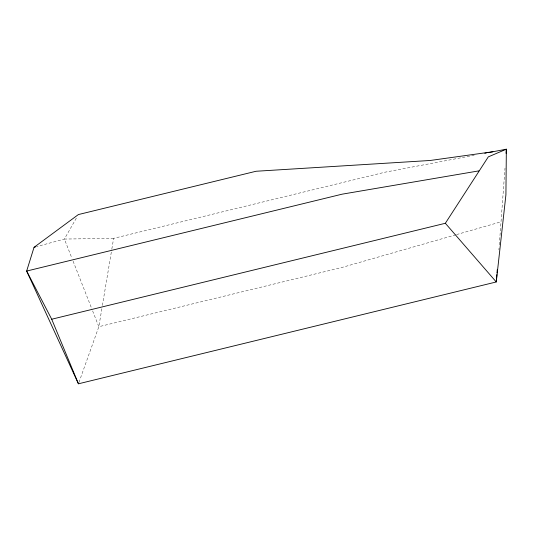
<?xml version="1.0" encoding="UTF-8"?>
<svg xmlns="http://www.w3.org/2000/svg" width="533" height="533" viewBox="0 0 533 533"><rect width="100%" height="100%" fill="white"/><g stroke="black" fill="none" stroke-linecap="round" stroke-linejoin="round"><path stroke-width="0.4" stroke-dasharray="2.67 2" d="M499.308 244.867L505.004 168.162M498.901 249.81L499.035 248.165M101.85 308.714L98.838 326.716L78.717 383.027M102.396 305.442L111.71 249.804M111.843 248.991L113.629 238.351L385.159 172.166L470.886 155.916M76.332 218.164L64.386 239.057L36.444 246.666M455.782 234.813L341.926 267.466L98.838 326.716L91.856 308.953M456.574 234.58L501.193 221.781M471.705 155.763L474.15 155.296M113.629 238.351L64.386 239.057L71.882 258.139M73.088 261.197L91.556 308.181"/><path stroke-width="0.8" d="M506.057 153.317L506.35 149.193L488.035 152.665M496.876 274.548L496.27 281.964L78.438 383.807L26.65 271.064L34.045 247.312L78.391 214.559L256.06 171.26L430.238 160.473L492.932 151.738M497.016 272.896L497.282 269.598M445.348 223.28L488.295 156.875L506.35 149.193L505.917 194.805L496.27 281.964L445.348 223.28L51.714 319.227L26.65 271.064L342.039 194.192L478.914 170.873M34.045 247.312L35.644 246.879M484.764 153.284L486.396 152.971M51.714 319.227L78.438 383.807"/></g></svg>
